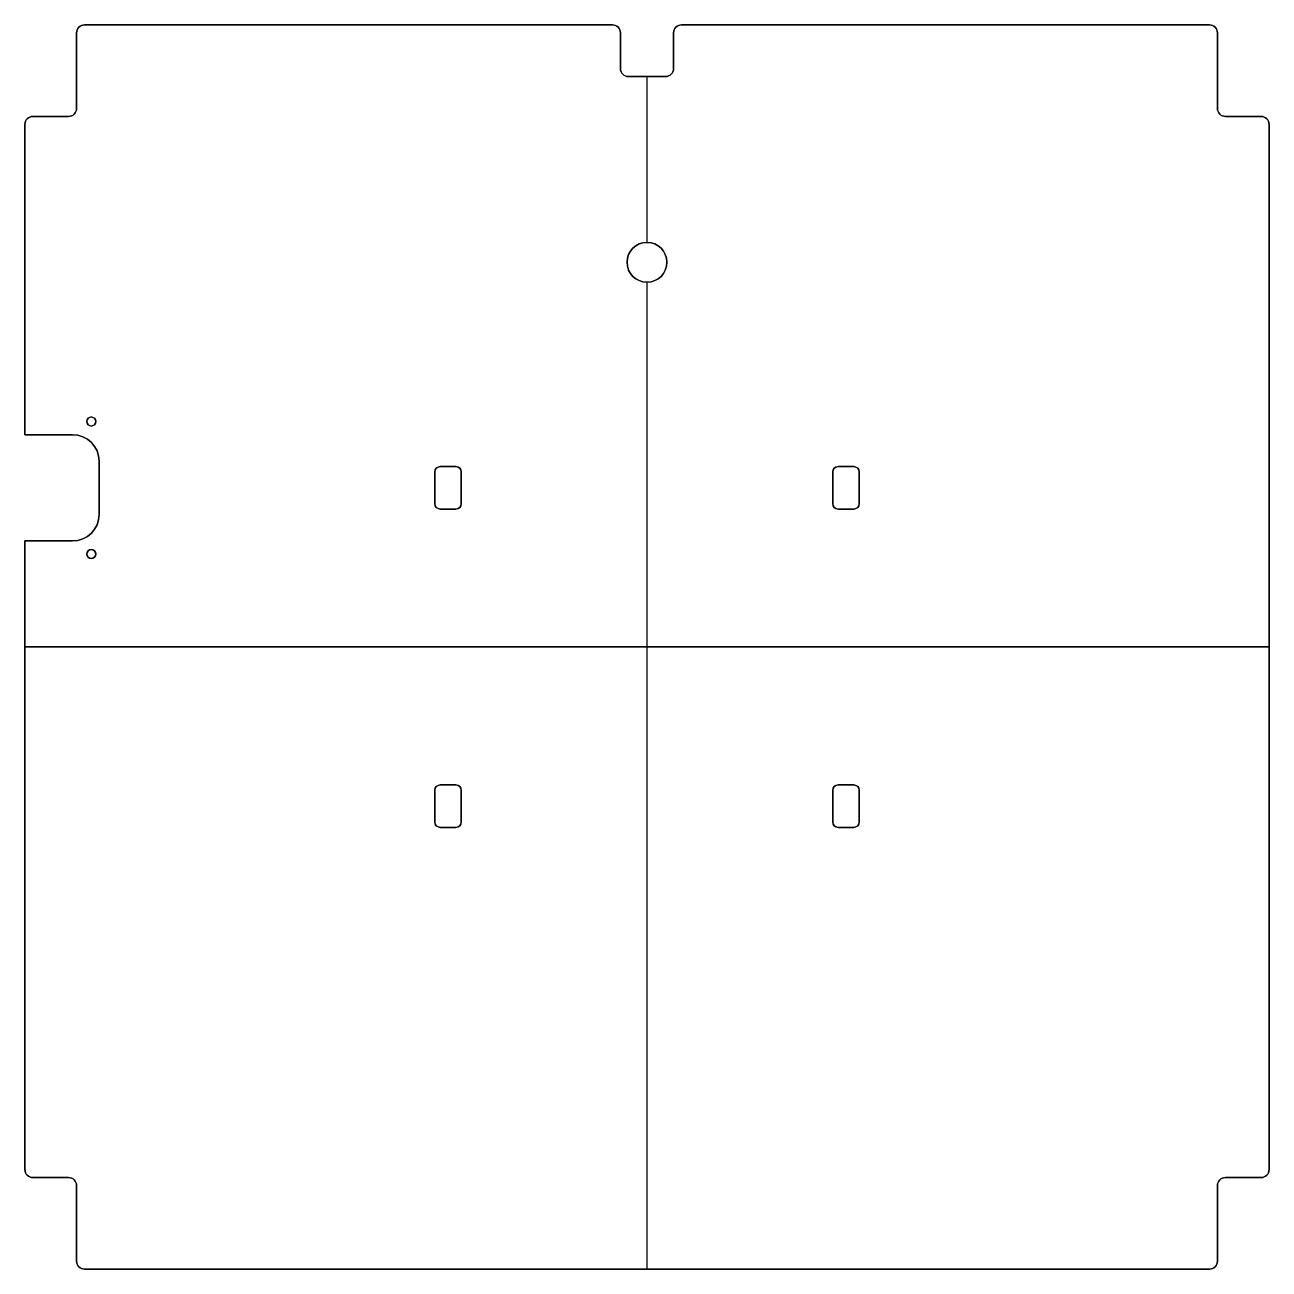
# Model space of a CAD drawing. Header units: millimetres. Extents: x 23 to 492, y 27 to 496.
import ezdxf

# ---------------------------------------------------------------- set-up
doc = ezdxf.new("R2010")
doc.units = ezdxf.units.MM
doc.layers.add('ASA Colors$Polymaker POP Green', color=73, linetype='Continuous', true_color=0x8cea3f)

# ---------------------------------------------------------------- blocks, each defined once
blk = doc.blocks.new('Block 1832')
at = {"layer": 'ASA Colors$Polymaker POP Green', "color": 7, "true_color": 0xffffff}
for p, q in [((-43.8, 324.02, 88.2), (-43.8, 324.02, 92.2)), ((-41.68, 324.9, 90.2), (157.32, 324.9, 90.2)), ((57.82, 324.9, 88.2), (57.82, 324.9, 92.2)), ((159.44, 324.02, 88.2), (159.44, 324.02, 92.2)), ((181.2, 324.02, 88.2), (181.2, 324.02, 92.2)), ((183.32, 324.9, 90.2), (382.32, 324.9, 90.2)), ((282.82, 324.9, 88.2), (282.82, 324.9, 92.2)), ((384.44, 324.02, 88.2), (384.44, 324.02, 92.2)), ((-44.68, 293.4, 90.2), (-44.68, 321.9, 90.2)), ((160.32, 308.4, 90.2), (160.32, 321.9, 90.2)), ((180.32, 308.4, 90.2), (180.32, 321.9, 90.2)), ((385.32, 293.4, 90.2), (385.32, 321.9, 90.2)), ((160.32, 315.15, 92.2), (160.32, 315.15, 88.2)), ((180.32, 315.15, 88.2), (180.32, 315.15, 92.2)), ((-44.68, 307.65, 88.2), (-44.68, 307.65, 92.2)), ((161.2, 306.28, 92.2), (161.2, 306.28, 88.2)), ((163.32, 305.4, 90.2), (177.32, 305.4, 90.2)), ((170.32, 305.4, 88.2), (170.32, 242.9, 88.2)), ((170.32, 305.4, 88.2), (170.32, 305.4, 92.2)), ((170.32, 305.4, 92.2), (170.32, 242.9, 92.2)), ((179.44, 306.28, 92.2), (179.44, 306.28, 88.2)), ((385.32, 307.65, 92.2), (385.32, 307.65, 88.2)), ((-45.56, 291.28, 92.2), (-45.56, 291.28, 88.2)), ((386.2, 291.28, 92.2), (386.2, 291.28, 88.2)), ((-64.18, 170.4, 90.2), (-64.18, 287.4, 90.2)), ((-63.3, 289.52, 88.2), (-63.3, 289.52, 92.2)), ((-61.18, 290.4, 90.2), (-47.68, 290.4, 90.2)), ((-54.43, 290.4, 88.2), (-54.43, 290.4, 92.2)), ((388.32, 290.4, 90.2), (401.82, 290.4, 90.2)), ((395.07, 290.4, 88.2), (395.07, 290.4, 92.2)), ((403.94, 289.52, 88.2), (403.94, 289.52, 92.2)), ((404.82, -106.6, 90.2), (404.82, 287.4, 90.2)), ((170.32, 242.9, 92.2), (170.32, 242.9, 88.2)), ((177.82, 235.4, 92.2), (177.82, 235.4, 88.2)), ((-64.18, 228.9, 88.2), (-64.18, 228.9, 92.2)), ((170.32, 227.9, 88.2), (170.32, -144.1, 88.2)), ((170.32, 227.9, 92.2), (170.32, 227.9, 88.2)), ((170.32, 227.9, 92.2), (170.32, -144.1, 92.2)), ((-40.88, 175.4, 92.2), (-40.88, 175.4, 88.2)), ((-39.18, 177.1, 92.2), (-39.18, 177.1, 88.2)), ((-39.18, 173.7, 92.2), (-39.18, 173.7, 88.2)), ((-64.18, 170.4, 90.2), (-46.18, 170.4, 90.2)), ((-55.18, 170.4, 92.2), (-55.18, 170.4, 88.2)), ((-39.11, 167.47, 92.2), (-39.11, 167.47, 88.2)), ((-36.18, 160.4, 90.2), (-36.18, 140.4, 90.2)), ((90.32, 144.4, 90.2), (90.32, 156.4, 90.2)), ((90.9, 157.81, 92.2), (90.9, 157.81, 88.2)), ((92.32, 158.4, 90.2), (98.32, 158.4, 90.2)), ((95.32, 158.4, 92.2), (95.32, 158.4, 88.2)), ((99.73, 157.81, 92.2), (99.73, 157.81, 88.2)), ((100.32, 144.4, 90.2), (100.32, 156.4, 90.2)), ((240.32, 144.4, 90.2), (240.32, 156.4, 90.2)), ((240.9, 157.81, 92.2), (240.9, 157.81, 88.2)), ((242.32, 158.4, 90.2), (248.32, 158.4, 90.2)), ((245.32, 158.4, 92.2), (245.32, 158.4, 88.2)), ((249.73, 157.81, 92.2), (249.73, 157.81, 88.2)), ((250.32, 144.4, 90.2), (250.32, 156.4, 90.2)), ((-36.18, 150.4, 92.2), (-36.18, 150.4, 88.2)), ((90.32, 150.4, 92.2), (90.32, 150.4, 88.2)), ((100.32, 150.4, 88.2), (100.32, 150.4, 92.2)), ((240.32, 150.4, 92.2), (240.32, 150.4, 88.2)), ((250.32, 150.4, 88.2), (250.32, 150.4, 92.2)), ((90.9, 142.98, 92.2), (90.9, 142.98, 88.2)), ((92.32, 142.4, 90.2), (98.32, 142.4, 90.2)), ((95.32, 142.4, 88.2), (95.32, 142.4, 92.2)), ((99.73, 142.98, 92.2), (99.73, 142.98, 88.2)), ((240.9, 142.98, 92.2), (240.9, 142.98, 88.2)), ((242.32, 142.4, 90.2), (248.32, 142.4, 90.2)), ((245.32, 142.4, 88.2), (245.32, 142.4, 92.2)), ((249.73, 142.98, 92.2), (249.73, 142.98, 88.2)), ((-39.11, 133.33, 92.2), (-39.11, 133.33, 88.2)), ((-46.18, 130.4, 90.2), (-64.18, 130.4, 90.2)), ((-64.18, -106.6, 90.2), (-64.18, 130.4, 90.2)), ((-55.18, 130.4, 92.2), (-55.18, 130.4, 88.2)), ((-39.18, 127.1, 92.2), (-39.18, 127.1, 88.2)), ((-40.88, 125.4, 92.2), (-40.88, 125.4, 88.2)), ((-39.18, 123.7, 92.2), (-39.18, 123.7, 88.2)), ((-64.18, 90.4, 88.2), (404.82, 90.4, 88.2)), ((404.82, 90.4, 92.2), (-64.18, 90.4, 92.2)), ((404.82, 90.4, 92.2), (404.82, 90.4, 88.2)), ((90.9, 37.81, 92.2), (90.9, 37.81, 88.2)), ((92.32, 38.4, 90.2), (98.32, 38.4, 90.2)), ((95.32, 38.4, 92.2), (95.32, 38.4, 88.2)), ((99.73, 37.81, 92.2), (99.73, 37.81, 88.2)), ((240.9, 37.81, 92.2), (240.9, 37.81, 88.2)), ((242.32, 38.4, 90.2), (248.32, 38.4, 90.2)), ((245.32, 38.4, 92.2), (245.32, 38.4, 88.2)), ((249.73, 37.81, 92.2), (249.73, 37.81, 88.2)), ((90.32, 24.4, 90.2), (90.32, 36.4, 90.2)), ((100.32, 24.4, 90.2), (100.32, 36.4, 90.2)), ((240.32, 24.4, 90.2), (240.32, 36.4, 90.2)), ((250.32, 24.4, 90.2), (250.32, 36.4, 90.2)), ((90.32, 30.4, 92.2), (90.32, 30.4, 88.2)), ((100.32, 30.4, 88.2), (100.32, 30.4, 92.2)), ((240.32, 30.4, 92.2), (240.32, 30.4, 88.2)), ((250.32, 30.4, 88.2), (250.32, 30.4, 92.2)), ((90.9, 22.98, 92.2), (90.9, 22.98, 88.2)), ((92.32, 22.4, 90.2), (98.32, 22.4, 90.2)), ((95.32, 22.4, 88.2), (95.32, 22.4, 92.2)), ((99.73, 22.98, 92.2), (99.73, 22.98, 88.2)), ((240.9, 22.98, 92.2), (240.9, 22.98, 88.2)), ((242.32, 22.4, 90.2), (248.32, 22.4, 90.2)), ((245.32, 22.4, 88.2), (245.32, 22.4, 92.2)), ((249.73, 22.98, 92.2), (249.73, 22.98, 88.2)), ((-64.18, 11.9, 88.2), (-64.18, 11.9, 92.2)), ((-63.3, -108.72, 88.2), (-63.3, -108.72, 92.2)), ((-61.18, -109.6, 90.2), (-47.68, -109.6, 90.2)), ((-54.43, -109.6, 92.2), (-54.43, -109.6, 88.2)), ((-45.56, -110.48, 92.2), (-45.56, -110.48, 88.2)), ((386.2, -110.48, 92.2), (386.2, -110.48, 88.2)), ((388.32, -109.6, 90.2), (401.82, -109.6, 90.2)), ((395.07, -109.6, 92.2), (395.07, -109.6, 88.2)), ((403.94, -108.72, 88.2), (403.94, -108.72, 92.2)), ((-44.68, -141.1, 90.2), (-44.68, -112.6, 90.2)), ((385.32, -141.1, 90.2), (385.32, -112.6, 90.2)), ((-44.68, -126.85, 88.2), (-44.68, -126.85, 92.2)), ((385.32, -126.85, 92.2), (385.32, -126.85, 88.2)), ((-43.8, -143.22, 88.2), (-43.8, -143.22, 92.2)), ((-41.68, -144.1, 90.2), (382.32, -144.1, 90.2)), ((170.32, -144.1, 92.2), (170.32, -144.1, 88.2)), ((384.44, -143.22, 88.2), (384.44, -143.22, 92.2))]:
    blk.add_line(p, q, dxfattribs=at)
for centre, radius in [((170.32, 235.4, 88.2), 7.5), ((170.32, 235.4, 88.2), 7.5), ((-39.18, 175.4, 88.2), 1.7), ((-39.18, 175.4, 88.2), 1.7), ((-39.18, 125.4, 88.2), 1.7), ((-39.18, 125.4, 88.2), 1.7)]:
    blk.add_circle(centre, radius, dxfattribs=at)
at = {"layer": 'ASA Colors$Polymaker POP Green', "color": 7, "true_color": 0xffffff, "extrusion": (-1.89478e-15, -3.51849e-15, -1)}
blk.add_circle((-170.32, 235.4, -92.2), 7.5, dxfattribs=at)
blk.add_circle((-170.32, 235.4, -92.2), 7.5, dxfattribs=at)
at = {"layer": 'ASA Colors$Polymaker POP Green', "color": 7, "true_color": 0xffffff, "extrusion": (0, 0, -1)}
for centre, radius in [((-170.32, 235.4, -90.2), 7.5), ((39.18, 175.4, -92.2), 1.7), ((39.18, 175.4, -92.2), 1.7), ((39.18, 125.4, -92.2), 1.7), ((39.18, 125.4, -92.2), 1.7)]:
    blk.add_circle(centre, radius, dxfattribs=at)
at = {"layer": 'ASA Colors$Polymaker POP Green', "color": 7, "true_color": 0xffffff, "extrusion": (-7.10543e-15, 0, -1)}
for centre in [(39.18, 175.4, -90.2), (39.18, 125.4, -90.2)]:
    blk.add_circle(centre, 1.7, dxfattribs=at)
at = {"layer": 'ASA Colors$Polymaker POP Green', "color": 7, "true_color": 0xffffff, "extrusion": (0, 0, -1)}
for centre, radius, start, end in [((41.68, 321.9, -88.2), 3, 0, 90), ((-163.32, 308.4, -92.2), 3, 270, 0), ((-163.32, 308.4, -90.2), 3, 270, 0), ((-163.32, 308.4, -92.2), 3, 270, 0), ((-177.32, 308.4, -90.2), 3, 180, 270), ((47.68, 293.4, -90.2), 3, 180, 270), ((-388.32, 293.4, -90.2), 3, 270, 360), ((46.18, 160.4, -92.2), 10, 90, 180), ((46.18, 160.4, -90.2), 10, 90, 180), ((46.18, 160.4, -92.2), 10, 90, 180), ((-92.32, 156.4, -90.2), 2, 0, 90), ((-98.32, 156.4, -92.2), 2, 90, 180), ((-98.32, 156.4, -92.2), 2, 90, 180), ((-98.32, 156.4, -90.2), 2, 90, 180), ((-242.32, 156.4, -90.2), 2, 0, 90), ((-248.32, 156.4, -90.2), 2, 90, 180), ((-92.32, 144.4, -90.2), 2, 270, 0), ((-98.32, 144.4, -92.2), 2, 180, 270), ((-98.32, 144.4, -92.2), 2, 180, 270), ((-98.32, 144.4, -90.2), 2, 180, 270), ((-242.32, 144.4, -90.2), 2, 270, 0), ((-248.32, 144.4, -90.2), 2, 180, 270), ((46.18, 140.4, -92.2), 10, 180, 270), ((46.18, 140.4, -90.2), 10, 180, 270), ((46.18, 140.4, -92.2), 10, 180, 270), ((-92.32, 36.4, -90.2), 2, 360, 90), ((-98.32, 36.4, -90.2), 2, 90, 180), ((-242.32, 36.4, -90.2), 2, 360, 90), ((-248.32, 36.4, -90.2), 2, 90, 180), ((-92.32, 24.4, -90.2), 2, 270, 0), ((-98.32, 24.4, -90.2), 2, 180, 270), ((-242.32, 24.4, -90.2), 2, 270, 360), ((-248.32, 24.4, -90.2), 2, 180, 270), ((47.68, -112.6, -90.2), 3, 90, 180), ((-388.32, -112.6, -90.2), 3, 0, 90), ((-382.32, -141.1, -88.2), 3, 180, 270)]:
    blk.add_arc(centre, radius, start, end, dxfattribs=at)
at = {"layer": 'ASA Colors$Polymaker POP Green', "color": 7, "true_color": 0xffffff, "extrusion": (-2.84217e-14, 2.84217e-14, -1)}
for centre, start, end in [((41.68, 321.9, -92.2), 0, 90), ((-183.32, 321.9, -88.2), 0, 90), ((-183.32, 321.9, -92.2), 0, 90), ((-388.32, -112.6, -92.2), 0, 90), ((-388.32, -112.6, -92.2), 0, 90), ((-382.32, -141.1, -92.2), 180, 270)]:
    blk.add_arc(centre, 3, start, end, dxfattribs=at)
at = {"layer": 'ASA Colors$Polymaker POP Green', "color": 7, "true_color": 0xffffff}
for centre, radius, start, end in [((-41.68, 321.9, 88.2), 3, 90, 180), ((-41.68, 321.9, 90.2), 3, 90, 180), ((-41.68, 321.9, 92.2), 3, 90, 180), ((157.32, 321.9, 88.2), 3, 0, 90), ((157.32, 321.9, 90.2), 3, 0, 90), ((157.32, 321.9, 92.2), 3, 0, 90), ((183.32, 321.9, 88.2), 3, 90, 180), ((183.32, 321.9, 90.2), 3, 90, 180), ((183.32, 321.9, 92.2), 3, 90, 180), ((382.32, 321.9, 88.2), 3, 0, 90), ((382.32, 321.9, 90.2), 3, 0, 90), ((382.32, 321.9, 92.2), 3, 0, 90), ((163.32, 308.4, 88.2), 3, 180, 270), ((163.32, 308.4, 88.2), 3, 180, 270), ((177.32, 308.4, 88.2), 3, 270, 0), ((177.32, 308.4, 88.2), 3, 270, 0), ((-47.68, 293.4, 88.2), 3, 270, 0), ((-47.68, 293.4, 88.2), 3, 270, 0), ((388.32, 293.4, 88.2), 3, 180, 270), ((388.32, 293.4, 88.2), 3, 180, 270), ((-61.18, 287.4, 88.2), 3, 90, 180), ((-61.18, 287.4, 90.2), 3, 90, 180), ((-61.18, 287.4, 92.2), 3, 90, 180), ((401.82, 287.4, 88.2), 3, 0, 90), ((401.82, 287.4, 90.2), 3, 0, 90), ((401.82, 287.4, 92.2), 3, 0, 90), ((-46.18, 160.4, 88.2), 10, 0, 90), ((-46.18, 160.4, 88.2), 10, 0, 90), ((92.32, 156.4, 88.2), 2, 90, 180), ((92.32, 156.4, 88.2), 2, 90, 180), ((98.32, 156.4, 88.2), 2, 0, 90), ((98.32, 156.4, 88.2), 2, 0, 90), ((242.32, 156.4, 88.2), 2, 90, 180), ((242.32, 156.4, 88.2), 2, 90, 180), ((248.32, 156.4, 88.2), 2, 0, 90), ((248.32, 156.4, 88.2), 2, 0, 90), ((92.32, 144.4, 88.2), 2, 180, 270), ((92.32, 144.4, 88.2), 2, 180, 270), ((98.32, 144.4, 88.2), 2, 270, 0), ((98.32, 144.4, 88.2), 2, 270, 0), ((242.32, 144.4, 88.2), 2, 180, 270), ((242.32, 144.4, 88.2), 2, 180, 270), ((248.32, 144.4, 88.2), 2, 270, 0), ((248.32, 144.4, 88.2), 2, 270, 0), ((-46.18, 140.4, 88.2), 10, 270, 0), ((-46.18, 140.4, 88.2), 10, 270, 0), ((92.32, 36.4, 88.2), 2, 90, 180), ((92.32, 36.4, 88.2), 2, 90, 180), ((98.32, 36.4, 88.2), 2, 360, 90), ((98.32, 36.4, 88.2), 2, 360, 90), ((242.32, 36.4, 88.2), 2, 90, 180), ((242.32, 36.4, 88.2), 2, 90, 180), ((248.32, 36.4, 88.2), 2, 0, 90), ((248.32, 36.4, 88.2), 2, 0, 90), ((92.32, 24.4, 88.2), 2, 180, 270), ((92.32, 24.4, 88.2), 2, 180, 270), ((98.32, 24.4, 88.2), 2, 270, 0), ((98.32, 24.4, 88.2), 2, 270, 0), ((242.32, 24.4, 88.2), 2, 180, 270), ((242.32, 24.4, 88.2), 2, 180, 270), ((248.32, 24.4, 88.2), 2, 270, 0), ((248.32, 24.4, 88.2), 2, 270, 0), ((-61.18, -106.6, 88.2), 3, 180, 270), ((-61.18, -106.6, 90.2), 3, 180, 270), ((-61.18, -106.6, 92.2), 3, 180, 270), ((401.82, -106.6, 88.2), 3, 270, 360), ((401.82, -106.6, 90.2), 3, 270, 360), ((401.82, -106.6, 92.2), 3, 270, 360), ((-47.68, -112.6, 88.2), 3, 0, 90), ((-47.68, -112.6, 88.2), 3, 0, 90), ((388.32, -112.6, 88.2), 3, 90, 180), ((388.32, -112.6, 88.2), 3, 90, 180), ((-41.68, -141.1, 88.2), 3, 180, 270), ((-41.68, -141.1, 90.2), 3, 180, 270), ((-41.68, -141.1, 92.2), 3, 180, 270), ((382.32, -141.1, 88.2), 3, 270, 0), ((382.32, -141.1, 90.2), 3, 270, 0), ((382.32, -141.1, 92.2), 3, 270, 0)]:
    blk.add_arc(centre, radius, start, end, dxfattribs=at)
at = {"layer": 'ASA Colors$Polymaker POP Green', "color": 7, "true_color": 0xffffff, "extrusion": (2.84217e-14, 2.84217e-14, -1)}
for centre in [(-157.32, 321.9, -88.2), (-382.32, 321.9, -88.2), (-382.32, 321.9, -92.2), (-401.82, 287.4, -88.2), (-401.82, 287.4, -92.2), (47.68, -112.6, -92.2), (47.68, -112.6, -92.2)]:
    blk.add_arc(centre, 3, 90, 180, dxfattribs=at)
at = {"layer": 'ASA Colors$Polymaker POP Green', "color": 7, "true_color": 0xffffff, "extrusion": (9.4739e-15, 9.4739e-15, -1)}
blk.add_arc((-157.32, 321.9, -92.2), 3, 90, 180, dxfattribs=at)
at = {"layer": 'ASA Colors$Polymaker POP Green', "color": 7, "true_color": 0xffffff, "extrusion": (2.84217e-14, -2.84217e-14, -1)}
for centre in [(-177.32, 308.4, -92.2), (-177.32, 308.4, -92.2), (47.68, 293.4, -92.2), (47.68, 293.4, -92.2), (-401.82, -106.6, -88.2), (-401.82, -106.6, -92.2)]:
    blk.add_arc(centre, 3, 180, 270, dxfattribs=at)
at = {"layer": 'ASA Colors$Polymaker POP Green', "color": 7, "true_color": 0xffffff, "extrusion": (-9.4739e-15, -9.4739e-15, -1)}
for centre in [(-388.32, 293.4, -92.2), (-388.32, 293.4, -92.2), (61.18, -106.6, -92.2)]:
    blk.add_arc(centre, 3, 270, 0, dxfattribs=at)
at = {"layer": 'ASA Colors$Polymaker POP Green', "color": 7, "true_color": 0xffffff, "extrusion": (-1.42109e-14, 1.42109e-14, -1)}
blk.add_arc((61.18, 287.4, -88.2), 3, 0, 90, dxfattribs=at)
at = {"layer": 'ASA Colors$Polymaker POP Green', "color": 7, "true_color": 0xffffff, "extrusion": (-2.84217e-14, 3.31587e-14, -1)}
blk.add_arc((61.18, 287.4, -92.2), 3, 0, 90, dxfattribs=at)
at = {"layer": 'ASA Colors$Polymaker POP Green', "color": 7, "true_color": 0xffffff, "extrusion": (-4.26326e-14, 4.26326e-14, -1)}
for centre, start in [((-92.32, 156.4, -92.2), 0), ((-92.32, 156.4, -92.2), 0), ((-242.32, 156.4, -92.2), 360), ((-242.32, 156.4, -92.2), 360), ((-92.32, 36.4, -92.2), 360), ((-92.32, 36.4, -92.2), 360), ((-242.32, 36.4, -92.2), 360), ((-242.32, 36.4, -92.2), 360)]:
    blk.add_arc(centre, 2, start, 90, dxfattribs=at)
at = {"layer": 'ASA Colors$Polymaker POP Green', "color": 7, "true_color": 0xffffff, "extrusion": (4.26326e-14, 4.26326e-14, -1)}
for centre in [(-248.32, 156.4, -92.2), (-248.32, 156.4, -92.2), (-98.32, 36.4, -92.2), (-98.32, 36.4, -92.2), (-248.32, 36.4, -92.2), (-248.32, 36.4, -92.2)]:
    blk.add_arc(centre, 2, 90, 180, dxfattribs=at)
at = {"layer": 'ASA Colors$Polymaker POP Green', "color": 7, "true_color": 0xffffff, "extrusion": (-4.26326e-14, -4.26326e-14, -1)}
for centre, end in [((-92.32, 144.4, -92.2), 0), ((-92.32, 144.4, -92.2), 0), ((-242.32, 144.4, -92.2), 0), ((-242.32, 144.4, -92.2), 0), ((-92.32, 24.4, -92.2), 360), ((-92.32, 24.4, -92.2), 360), ((-242.32, 24.4, -92.2), 360), ((-242.32, 24.4, -92.2), 360)]:
    blk.add_arc(centre, 2, 270, end, dxfattribs=at)
at = {"layer": 'ASA Colors$Polymaker POP Green', "color": 7, "true_color": 0xffffff, "extrusion": (4.26326e-14, -4.26326e-14, -1)}
for centre in [(-248.32, 144.4, -92.2), (-248.32, 144.4, -92.2), (-98.32, 24.4, -92.2), (-98.32, 24.4, -92.2), (-248.32, 24.4, -92.2), (-248.32, 24.4, -92.2)]:
    blk.add_arc(centre, 2, 180, 270, dxfattribs=at)
at = {"layer": 'ASA Colors$Polymaker POP Green', "color": 7, "true_color": 0xffffff, "extrusion": (-2.84217e-14, -2.84217e-14, -1)}
for centre, end in [((61.18, -106.6, -88.2), 0), ((41.68, -141.1, -92.2), 360)]:
    blk.add_arc(centre, 3, 270, end, dxfattribs=at)
at = {"layer": 'ASA Colors$Polymaker POP Green', "color": 7, "true_color": 0xffffff, "extrusion": (-2.84217e-14, -3.31587e-14, -1)}
blk.add_arc((41.68, -141.1, -88.2), 3, 270, 0, dxfattribs=at)
at = {"layer": 'ASA Colors$Polymaker POP Green', "color": 7, "true_color": 0xffffff}
for points in [[(-41.68, 324.9, 88.2), (57.82, 324.9, 88.2), (157.32, 324.9, 88.2)], [(-41.68, 324.9, 92.2), (57.82, 324.9, 92.2), (157.32, 324.9, 92.2)], [(157.32, 324.9, 88.2), (57.82, 324.9, 88.2), (-41.68, 324.9, 88.2)], [(-41.68, 324.9, 88.2), (-41.68, 324.9, 90.2), (-41.68, 324.9, 92.2)], [(-41.68, 324.9, 92.2), (-41.68, 324.9, 90.2), (-41.68, 324.9, 88.2)], [(157.32, 324.9, 92.2), (57.82, 324.9, 92.2), (-41.68, 324.9, 92.2)], [(157.32, 324.9, 92.2), (157.32, 324.9, 90.2), (157.32, 324.9, 88.2)], [(157.32, 324.9, 88.2), (157.32, 324.9, 90.2), (157.32, 324.9, 92.2)], [(183.32, 324.9, 88.2), (282.82, 324.9, 88.2), (382.32, 324.9, 88.2)], [(183.32, 324.9, 92.2), (282.82, 324.9, 92.2), (382.32, 324.9, 92.2)], [(382.32, 324.9, 88.2), (282.82, 324.9, 88.2), (183.32, 324.9, 88.2)], [(183.32, 324.9, 88.2), (183.32, 324.9, 90.2), (183.32, 324.9, 92.2)], [(183.32, 324.9, 92.2), (183.32, 324.9, 90.2), (183.32, 324.9, 88.2)], [(382.32, 324.9, 92.2), (282.82, 324.9, 92.2), (183.32, 324.9, 92.2)], [(382.32, 324.9, 92.2), (382.32, 324.9, 90.2), (382.32, 324.9, 88.2)], [(382.32, 324.9, 88.2), (382.32, 324.9, 90.2), (382.32, 324.9, 92.2)], [(-44.68, 293.4, 88.2), (-44.68, 307.65, 88.2), (-44.68, 321.9, 88.2)], [(-44.68, 293.4, 92.2), (-44.68, 307.65, 92.2), (-44.68, 321.9, 92.2)], [(-44.68, 321.9, 92.2), (-44.68, 321.9, 90.2), (-44.68, 321.9, 88.2)], [(-44.68, 321.9, 88.2), (-44.68, 307.65, 88.2), (-44.68, 293.4, 88.2)], [(-44.68, 321.9, 88.2), (-44.68, 321.9, 90.2), (-44.68, 321.9, 92.2)], [(-44.68, 321.9, 92.2), (-44.68, 307.65, 92.2), (-44.68, 293.4, 92.2)], [(160.32, 321.9, 88.2), (160.32, 315.15, 88.2), (160.32, 308.4, 88.2)], [(160.32, 321.9, 92.2), (160.32, 321.9, 90.2), (160.32, 321.9, 88.2)], [(160.32, 321.9, 92.2), (160.32, 315.15, 92.2), (160.32, 308.4, 92.2)], [(160.32, 308.4, 88.2), (160.32, 315.15, 88.2), (160.32, 321.9, 88.2)], [(160.32, 321.9, 88.2), (160.32, 321.9, 90.2), (160.32, 321.9, 92.2)], [(160.32, 308.4, 92.2), (160.32, 315.15, 92.2), (160.32, 321.9, 92.2)], [(180.32, 308.4, 88.2), (180.32, 315.15, 88.2), (180.32, 321.9, 88.2)], [(180.32, 308.4, 92.2), (180.32, 315.15, 92.2), (180.32, 321.9, 92.2)], [(180.32, 321.9, 92.2), (180.32, 321.9, 90.2), (180.32, 321.9, 88.2)], [(180.32, 321.9, 88.2), (180.32, 315.15, 88.2), (180.32, 308.4, 88.2)], [(180.32, 321.9, 88.2), (180.32, 321.9, 90.2), (180.32, 321.9, 92.2)], [(180.32, 321.9, 92.2), (180.32, 315.15, 92.2), (180.32, 308.4, 92.2)], [(385.32, 321.9, 88.2), (385.32, 307.65, 88.2), (385.32, 293.4, 88.2)], [(385.32, 321.9, 92.2), (385.32, 307.65, 92.2), (385.32, 293.4, 92.2)], [(385.32, 293.4, 88.2), (385.32, 307.65, 88.2), (385.32, 321.9, 88.2)], [(385.32, 321.9, 88.2), (385.32, 321.9, 90.2), (385.32, 321.9, 92.2)], [(385.32, 321.9, 92.2), (385.32, 321.9, 90.2), (385.32, 321.9, 88.2)], [(385.32, 293.4, 92.2), (385.32, 307.65, 92.2), (385.32, 321.9, 92.2)], [(160.32, 308.4, 92.2), (160.32, 308.4, 90.2), (160.32, 308.4, 88.2)], [(160.32, 308.4, 92.2), (160.32, 308.4, 90.2), (160.32, 308.4, 88.2)], [(163.32, 305.4, 88.2), (170.32, 305.4, 88.2), (177.32, 305.4, 88.2)], [(163.32, 305.4, 88.2), (163.32, 305.4, 90.2), (163.32, 305.4, 92.2)], [(163.32, 305.4, 92.2), (170.32, 305.4, 92.2), (177.32, 305.4, 92.2)], [(177.32, 305.4, 88.2), (170.32, 305.4, 88.2), (163.32, 305.4, 88.2)], [(163.32, 305.4, 88.2), (163.32, 305.4, 90.2), (163.32, 305.4, 92.2)], [(177.32, 305.4, 92.2), (170.32, 305.4, 92.2), (163.32, 305.4, 92.2)], [(177.32, 305.4, 92.2), (177.32, 305.4, 90.2), (177.32, 305.4, 88.2)], [(177.32, 305.4, 92.2), (177.32, 305.4, 90.2), (177.32, 305.4, 88.2)], [(180.32, 308.4, 88.2), (180.32, 308.4, 90.2), (180.32, 308.4, 92.2)], [(180.32, 308.4, 88.2), (180.32, 308.4, 90.2), (180.32, 308.4, 92.2)], [(-44.68, 293.4, 88.2), (-44.68, 293.4, 90.2), (-44.68, 293.4, 92.2)], [(-44.68, 293.4, 88.2), (-44.68, 293.4, 90.2), (-44.68, 293.4, 92.2)], [(385.32, 293.4, 92.2), (385.32, 293.4, 90.2), (385.32, 293.4, 88.2)], [(385.32, 293.4, 92.2), (385.32, 293.4, 90.2), (385.32, 293.4, 88.2)], [(-64.18, 170.4, 92.2), (-64.18, 228.9, 92.2), (-64.18, 287.4, 92.2)], [(-64.18, 287.4, 92.2), (-64.18, 287.4, 90.2), (-64.18, 287.4, 88.2)], [(-64.18, 287.4, 88.2), (-64.18, 228.9, 88.2), (-64.18, 170.4, 88.2)], [(-64.18, 170.4, 88.2), (-64.18, 228.9, 88.2), (-64.18, 287.4, 88.2)], [(-64.18, 287.4, 88.2), (-64.18, 287.4, 90.2), (-64.18, 287.4, 92.2)], [(-64.18, 287.4, 92.2), (-64.18, 228.9, 92.2), (-64.18, 170.4, 92.2)], [(-61.18, 290.4, 88.2), (-54.43, 290.4, 88.2), (-47.68, 290.4, 88.2)], [(-61.18, 290.4, 92.2), (-54.43, 290.4, 92.2), (-47.68, 290.4, 92.2)], [(-47.68, 290.4, 88.2), (-54.43, 290.4, 88.2), (-61.18, 290.4, 88.2)], [(-61.18, 290.4, 88.2), (-61.18, 290.4, 90.2), (-61.18, 290.4, 92.2)], [(-61.18, 290.4, 92.2), (-61.18, 290.4, 90.2), (-61.18, 290.4, 88.2)], [(-47.68, 290.4, 92.2), (-54.43, 290.4, 92.2), (-61.18, 290.4, 92.2)], [(-47.68, 290.4, 92.2), (-47.68, 290.4, 90.2), (-47.68, 290.4, 88.2)], [(-47.68, 290.4, 92.2), (-47.68, 290.4, 90.2), (-47.68, 290.4, 88.2)], [(388.32, 290.4, 88.2), (395.07, 290.4, 88.2), (401.82, 290.4, 88.2)], [(388.32, 290.4, 92.2), (395.07, 290.4, 92.2), (401.82, 290.4, 92.2)], [(401.82, 290.4, 88.2), (395.07, 290.4, 88.2), (388.32, 290.4, 88.2)], [(388.32, 290.4, 88.2), (388.32, 290.4, 90.2), (388.32, 290.4, 92.2)], [(388.32, 290.4, 88.2), (388.32, 290.4, 90.2), (388.32, 290.4, 92.2)], [(401.82, 290.4, 92.2), (395.07, 290.4, 92.2), (388.32, 290.4, 92.2)], [(401.82, 290.4, 92.2), (401.82, 290.4, 90.2), (401.82, 290.4, 88.2)], [(401.82, 290.4, 88.2), (401.82, 290.4, 90.2), (401.82, 290.4, 92.2)], [(404.82, 287.4, 88.2), (404.82, 90.4, 88.2), (404.82, -106.6, 88.2)], [(404.82, 287.4, 92.2), (404.82, 90.4, 92.2), (404.82, -106.6, 92.2)], [(404.82, -106.6, 88.2), (404.82, 90.4, 88.2), (404.82, 287.4, 88.2)], [(404.82, 287.4, 88.2), (404.82, 287.4, 90.2), (404.82, 287.4, 92.2)], [(404.82, 287.4, 92.2), (404.82, 287.4, 90.2), (404.82, 287.4, 88.2)], [(404.82, -106.6, 92.2), (404.82, 90.4, 92.2), (404.82, 287.4, 92.2)], [(162.82, 235.4, 92.2), (162.82, 235.4, 90.2), (162.82, 235.4, 88.2)], [(-37.48, 175.4, 92.2), (-37.48, 175.4, 90.2), (-37.48, 175.4, 88.2)], [(-64.18, 170.4, 92.2), (-55.18, 170.4, 92.2), (-46.18, 170.4, 92.2)], [(-64.18, 170.4, 88.2), (-64.18, 170.4, 90.2), (-64.18, 170.4, 92.2)], [(-46.18, 170.4, 88.2), (-55.18, 170.4, 88.2), (-64.18, 170.4, 88.2)], [(-64.18, 170.4, 88.2), (-64.18, 170.4, 90.2), (-64.18, 170.4, 92.2)], [(-46.18, 170.4, 88.2), (-55.18, 170.4, 88.2), (-64.18, 170.4, 88.2)], [(-64.18, 170.4, 92.2), (-55.18, 170.4, 92.2), (-46.18, 170.4, 92.2)], [(-46.18, 170.4, 88.2), (-46.18, 170.4, 90.2), (-46.18, 170.4, 92.2)], [(-46.18, 170.4, 92.2), (-46.18, 170.4, 90.2), (-46.18, 170.4, 88.2)], [(-36.18, 160.4, 92.2), (-36.18, 150.4, 92.2), (-36.18, 140.4, 92.2)], [(-36.18, 160.4, 88.2), (-36.18, 160.4, 90.2), (-36.18, 160.4, 92.2)], [(-36.18, 140.4, 88.2), (-36.18, 150.4, 88.2), (-36.18, 160.4, 88.2)], [(-36.18, 160.4, 92.2), (-36.18, 160.4, 90.2), (-36.18, 160.4, 88.2)], [(-36.18, 140.4, 88.2), (-36.18, 150.4, 88.2), (-36.18, 160.4, 88.2)], [(-36.18, 160.4, 92.2), (-36.18, 150.4, 92.2), (-36.18, 140.4, 92.2)], [(90.32, 156.4, 88.2), (90.32, 150.4, 88.2), (90.32, 144.4, 88.2)], [(90.32, 156.4, 92.2), (90.32, 150.4, 92.2), (90.32, 144.4, 92.2)], [(90.32, 144.4, 88.2), (90.32, 150.4, 88.2), (90.32, 156.4, 88.2)], [(90.32, 156.4, 88.2), (90.32, 156.4, 90.2), (90.32, 156.4, 92.2)], [(90.32, 156.4, 88.2), (90.32, 156.4, 90.2), (90.32, 156.4, 92.2)], [(90.32, 144.4, 92.2), (90.32, 150.4, 92.2), (90.32, 156.4, 92.2)], [(98.32, 158.4, 88.2), (95.32, 158.4, 88.2), (92.32, 158.4, 88.2)], [(98.32, 158.4, 92.2), (95.32, 158.4, 92.2), (92.32, 158.4, 92.2)], [(92.32, 158.4, 92.2), (92.32, 158.4, 90.2), (92.32, 158.4, 88.2)], [(92.32, 158.4, 88.2), (95.32, 158.4, 88.2), (98.32, 158.4, 88.2)], [(92.32, 158.4, 92.2), (92.32, 158.4, 90.2), (92.32, 158.4, 88.2)], [(92.32, 158.4, 92.2), (95.32, 158.4, 92.2), (98.32, 158.4, 92.2)], [(98.32, 158.4, 88.2), (98.32, 158.4, 90.2), (98.32, 158.4, 92.2)], [(98.32, 158.4, 88.2), (98.32, 158.4, 90.2), (98.32, 158.4, 92.2)], [(100.32, 144.4, 88.2), (100.32, 150.4, 88.2), (100.32, 156.4, 88.2)], [(100.32, 156.4, 92.2), (100.32, 150.4, 92.2), (100.32, 144.4, 92.2)], [(100.32, 156.4, 92.2), (100.32, 156.4, 90.2), (100.32, 156.4, 88.2)], [(100.32, 144.4, 92.2), (100.32, 150.4, 92.2), (100.32, 156.4, 92.2)], [(100.32, 156.4, 92.2), (100.32, 156.4, 90.2), (100.32, 156.4, 88.2)], [(100.32, 156.4, 88.2), (100.32, 150.4, 88.2), (100.32, 144.4, 88.2)], [(240.32, 156.4, 88.2), (240.32, 150.4, 88.2), (240.32, 144.4, 88.2)], [(240.32, 156.4, 92.2), (240.32, 150.4, 92.2), (240.32, 144.4, 92.2)], [(240.32, 144.4, 88.2), (240.32, 150.4, 88.2), (240.32, 156.4, 88.2)], [(240.32, 156.4, 88.2), (240.32, 156.4, 90.2), (240.32, 156.4, 92.2)], [(240.32, 156.4, 88.2), (240.32, 156.4, 90.2), (240.32, 156.4, 92.2)], [(240.32, 144.4, 92.2), (240.32, 150.4, 92.2), (240.32, 156.4, 92.2)], [(248.32, 158.4, 88.2), (245.32, 158.4, 88.2), (242.32, 158.4, 88.2)], [(248.32, 158.4, 92.2), (245.32, 158.4, 92.2), (242.32, 158.4, 92.2)], [(242.32, 158.4, 92.2), (242.32, 158.4, 90.2), (242.32, 158.4, 88.2)], [(242.32, 158.4, 88.2), (245.32, 158.4, 88.2), (248.32, 158.4, 88.2)], [(242.32, 158.4, 92.2), (242.32, 158.4, 90.2), (242.32, 158.4, 88.2)], [(242.32, 158.4, 92.2), (245.32, 158.4, 92.2), (248.32, 158.4, 92.2)], [(248.32, 158.4, 88.2), (248.32, 158.4, 90.2), (248.32, 158.4, 92.2)], [(248.32, 158.4, 88.2), (248.32, 158.4, 90.2), (248.32, 158.4, 92.2)], [(250.32, 144.4, 88.2), (250.32, 150.4, 88.2), (250.32, 156.4, 88.2)], [(250.32, 144.4, 92.2), (250.32, 150.4, 92.2), (250.32, 156.4, 92.2)], [(250.32, 156.4, 92.2), (250.32, 156.4, 90.2), (250.32, 156.4, 88.2)], [(250.32, 156.4, 88.2), (250.32, 150.4, 88.2), (250.32, 144.4, 88.2)], [(250.32, 156.4, 92.2), (250.32, 156.4, 90.2), (250.32, 156.4, 88.2)], [(250.32, 156.4, 92.2), (250.32, 150.4, 92.2), (250.32, 144.4, 92.2)], [(90.32, 144.4, 92.2), (90.32, 144.4, 90.2), (90.32, 144.4, 88.2)], [(90.32, 144.4, 92.2), (90.32, 144.4, 90.2), (90.32, 144.4, 88.2)], [(92.32, 142.4, 88.2), (95.32, 142.4, 88.2), (98.32, 142.4, 88.2)], [(92.32, 142.4, 92.2), (95.32, 142.4, 92.2), (98.32, 142.4, 92.2)], [(98.32, 142.4, 88.2), (95.32, 142.4, 88.2), (92.32, 142.4, 88.2)], [(92.32, 142.4, 88.2), (92.32, 142.4, 90.2), (92.32, 142.4, 92.2)], [(92.32, 142.4, 88.2), (92.32, 142.4, 90.2), (92.32, 142.4, 92.2)], [(98.32, 142.4, 92.2), (95.32, 142.4, 92.2), (92.32, 142.4, 92.2)], [(98.32, 142.4, 92.2), (98.32, 142.4, 90.2), (98.32, 142.4, 88.2)], [(98.32, 142.4, 92.2), (98.32, 142.4, 90.2), (98.32, 142.4, 88.2)], [(100.32, 144.4, 88.2), (100.32, 144.4, 90.2), (100.32, 144.4, 92.2)], [(100.32, 144.4, 88.2), (100.32, 144.4, 90.2), (100.32, 144.4, 92.2)], [(240.32, 144.4, 92.2), (240.32, 144.4, 90.2), (240.32, 144.4, 88.2)], [(240.32, 144.4, 92.2), (240.32, 144.4, 90.2), (240.32, 144.4, 88.2)], [(242.32, 142.4, 88.2), (245.32, 142.4, 88.2), (248.32, 142.4, 88.2)], [(242.32, 142.4, 88.2), (242.32, 142.4, 90.2), (242.32, 142.4, 92.2)], [(242.32, 142.4, 92.2), (245.32, 142.4, 92.2), (248.32, 142.4, 92.2)], [(248.32, 142.4, 88.2), (245.32, 142.4, 88.2), (242.32, 142.4, 88.2)], [(242.32, 142.4, 88.2), (242.32, 142.4, 90.2), (242.32, 142.4, 92.2)], [(248.32, 142.4, 92.2), (245.32, 142.4, 92.2), (242.32, 142.4, 92.2)], [(248.32, 142.4, 92.2), (248.32, 142.4, 90.2), (248.32, 142.4, 88.2)], [(248.32, 142.4, 92.2), (248.32, 142.4, 90.2), (248.32, 142.4, 88.2)], [(250.32, 144.4, 88.2), (250.32, 144.4, 90.2), (250.32, 144.4, 92.2)], [(250.32, 144.4, 88.2), (250.32, 144.4, 90.2), (250.32, 144.4, 92.2)], [(-36.18, 140.4, 88.2), (-36.18, 140.4, 90.2), (-36.18, 140.4, 92.2)], [(-36.18, 140.4, 92.2), (-36.18, 140.4, 90.2), (-36.18, 140.4, 88.2)], [(-64.18, 130.4, 88.2), (-55.18, 130.4, 88.2), (-46.18, 130.4, 88.2)], [(-64.18, 130.4, 92.2), (-64.18, 130.4, 90.2), (-64.18, 130.4, 88.2)], [(-46.18, 130.4, 92.2), (-55.18, 130.4, 92.2), (-64.18, 130.4, 92.2)], [(-64.18, 130.4, 88.2), (-55.18, 130.4, 88.2), (-46.18, 130.4, 88.2)], [(-64.18, -106.6, 88.2), (-64.18, 11.9, 88.2), (-64.18, 130.4, 88.2)], [(-64.18, 130.4, 92.2), (-64.18, 130.4, 90.2), (-64.18, 130.4, 88.2)], [(-64.18, 130.4, 88.2), (-64.18, 11.9, 88.2), (-64.18, -106.6, 88.2)], [(-64.18, -106.6, 92.2), (-64.18, 11.9, 92.2), (-64.18, 130.4, 92.2)], [(-46.18, 130.4, 92.2), (-55.18, 130.4, 92.2), (-64.18, 130.4, 92.2)], [(-64.18, 130.4, 92.2), (-64.18, 11.9, 92.2), (-64.18, -106.6, 92.2)], [(-46.18, 130.4, 92.2), (-46.18, 130.4, 90.2), (-46.18, 130.4, 88.2)], [(-46.18, 130.4, 88.2), (-46.18, 130.4, 90.2), (-46.18, 130.4, 92.2)], [(-37.48, 125.4, 92.2), (-37.48, 125.4, 90.2), (-37.48, 125.4, 88.2)], [(98.32, 38.4, 88.2), (95.32, 38.4, 88.2), (92.32, 38.4, 88.2)], [(92.32, 38.4, 92.2), (92.32, 38.4, 90.2), (92.32, 38.4, 88.2)], [(98.32, 38.4, 92.2), (95.32, 38.4, 92.2), (92.32, 38.4, 92.2)], [(92.32, 38.4, 92.2), (92.32, 38.4, 90.2), (92.32, 38.4, 88.2)], [(92.32, 38.4, 88.2), (95.32, 38.4, 88.2), (98.32, 38.4, 88.2)], [(92.32, 38.4, 92.2), (95.32, 38.4, 92.2), (98.32, 38.4, 92.2)], [(98.32, 38.4, 88.2), (98.32, 38.4, 90.2), (98.32, 38.4, 92.2)], [(98.32, 38.4, 88.2), (98.32, 38.4, 90.2), (98.32, 38.4, 92.2)], [(248.32, 38.4, 88.2), (245.32, 38.4, 88.2), (242.32, 38.4, 88.2)], [(248.32, 38.4, 92.2), (245.32, 38.4, 92.2), (242.32, 38.4, 92.2)], [(242.32, 38.4, 92.2), (242.32, 38.4, 90.2), (242.32, 38.4, 88.2)], [(242.32, 38.4, 88.2), (245.32, 38.4, 88.2), (248.32, 38.4, 88.2)], [(242.32, 38.4, 92.2), (242.32, 38.4, 90.2), (242.32, 38.4, 88.2)], [(242.32, 38.4, 92.2), (245.32, 38.4, 92.2), (248.32, 38.4, 92.2)], [(248.32, 38.4, 88.2), (248.32, 38.4, 90.2), (248.32, 38.4, 92.2)], [(248.32, 38.4, 88.2), (248.32, 38.4, 90.2), (248.32, 38.4, 92.2)], [(90.32, 36.4, 88.2), (90.32, 30.4, 88.2), (90.32, 24.4, 88.2)], [(90.32, 36.4, 88.2), (90.32, 36.4, 90.2), (90.32, 36.4, 92.2)], [(90.32, 36.4, 92.2), (90.32, 30.4, 92.2), (90.32, 24.4, 92.2)], [(90.32, 24.4, 88.2), (90.32, 30.4, 88.2), (90.32, 36.4, 88.2)], [(90.32, 36.4, 88.2), (90.32, 36.4, 90.2), (90.32, 36.4, 92.2)], [(90.32, 24.4, 92.2), (90.32, 30.4, 92.2), (90.32, 36.4, 92.2)], [(100.32, 24.4, 88.2), (100.32, 30.4, 88.2), (100.32, 36.4, 88.2)], [(100.32, 24.4, 92.2), (100.32, 30.4, 92.2), (100.32, 36.4, 92.2)], [(100.32, 36.4, 92.2), (100.32, 36.4, 90.2), (100.32, 36.4, 88.2)], [(100.32, 36.4, 88.2), (100.32, 30.4, 88.2), (100.32, 24.4, 88.2)], [(100.32, 36.4, 92.2), (100.32, 36.4, 90.2), (100.32, 36.4, 88.2)], [(100.32, 36.4, 92.2), (100.32, 30.4, 92.2), (100.32, 24.4, 92.2)], [(240.32, 36.4, 88.2), (240.32, 30.4, 88.2), (240.32, 24.4, 88.2)], [(240.32, 36.4, 88.2), (240.32, 36.4, 90.2), (240.32, 36.4, 92.2)], [(240.32, 36.4, 92.2), (240.32, 30.4, 92.2), (240.32, 24.4, 92.2)], [(240.32, 24.4, 88.2), (240.32, 30.4, 88.2), (240.32, 36.4, 88.2)], [(240.32, 36.4, 88.2), (240.32, 36.4, 90.2), (240.32, 36.4, 92.2)], [(240.32, 24.4, 92.2), (240.32, 30.4, 92.2), (240.32, 36.4, 92.2)], [(250.32, 24.4, 88.2), (250.32, 30.4, 88.2), (250.32, 36.4, 88.2)], [(250.32, 36.4, 92.2), (250.32, 36.4, 90.2), (250.32, 36.4, 88.2)], [(250.32, 24.4, 92.2), (250.32, 30.4, 92.2), (250.32, 36.4, 92.2)], [(250.32, 36.4, 92.2), (250.32, 36.4, 90.2), (250.32, 36.4, 88.2)], [(250.32, 36.4, 88.2), (250.32, 30.4, 88.2), (250.32, 24.4, 88.2)], [(250.32, 36.4, 92.2), (250.32, 30.4, 92.2), (250.32, 24.4, 92.2)], [(90.32, 24.4, 92.2), (90.32, 24.4, 90.2), (90.32, 24.4, 88.2)], [(90.32, 24.4, 92.2), (90.32, 24.4, 90.2), (90.32, 24.4, 88.2)], [(100.32, 24.4, 88.2), (100.32, 24.4, 90.2), (100.32, 24.4, 92.2)], [(100.32, 24.4, 88.2), (100.32, 24.4, 90.2), (100.32, 24.4, 92.2)], [(240.32, 24.4, 92.2), (240.32, 24.4, 90.2), (240.32, 24.4, 88.2)], [(240.32, 24.4, 92.2), (240.32, 24.4, 90.2), (240.32, 24.4, 88.2)], [(250.32, 24.4, 88.2), (250.32, 24.4, 90.2), (250.32, 24.4, 92.2)], [(250.32, 24.4, 88.2), (250.32, 24.4, 90.2), (250.32, 24.4, 92.2)], [(92.32, 22.4, 88.2), (95.32, 22.4, 88.2), (98.32, 22.4, 88.2)], [(92.32, 22.4, 88.2), (92.32, 22.4, 90.2), (92.32, 22.4, 92.2)], [(92.32, 22.4, 92.2), (95.32, 22.4, 92.2), (98.32, 22.4, 92.2)], [(98.32, 22.4, 88.2), (95.32, 22.4, 88.2), (92.32, 22.4, 88.2)], [(92.32, 22.4, 88.2), (92.32, 22.4, 90.2), (92.32, 22.4, 92.2)], [(98.32, 22.4, 92.2), (95.32, 22.4, 92.2), (92.32, 22.4, 92.2)], [(98.32, 22.4, 92.2), (98.32, 22.4, 90.2), (98.32, 22.4, 88.2)], [(98.32, 22.4, 92.2), (98.32, 22.4, 90.2), (98.32, 22.4, 88.2)], [(242.32, 22.4, 88.2), (245.32, 22.4, 88.2), (248.32, 22.4, 88.2)], [(242.32, 22.4, 92.2), (245.32, 22.4, 92.2), (248.32, 22.4, 92.2)], [(248.32, 22.4, 88.2), (245.32, 22.4, 88.2), (242.32, 22.4, 88.2)], [(242.32, 22.4, 88.2), (242.32, 22.4, 90.2), (242.32, 22.4, 92.2)], [(242.32, 22.4, 88.2), (242.32, 22.4, 90.2), (242.32, 22.4, 92.2)], [(248.32, 22.4, 92.2), (245.32, 22.4, 92.2), (242.32, 22.4, 92.2)], [(248.32, 22.4, 92.2), (248.32, 22.4, 90.2), (248.32, 22.4, 88.2)], [(248.32, 22.4, 92.2), (248.32, 22.4, 90.2), (248.32, 22.4, 88.2)], [(-64.18, -106.6, 88.2), (-64.18, -106.6, 90.2), (-64.18, -106.6, 92.2)], [(-64.18, -106.6, 92.2), (-64.18, -106.6, 90.2), (-64.18, -106.6, 88.2)], [(404.82, -106.6, 92.2), (404.82, -106.6, 90.2), (404.82, -106.6, 88.2)], [(404.82, -106.6, 88.2), (404.82, -106.6, 90.2), (404.82, -106.6, 92.2)], [(-47.68, -109.6, 88.2), (-54.43, -109.6, 88.2), (-61.18, -109.6, 88.2)], [(-61.18, -109.6, 88.2), (-61.18, -109.6, 90.2), (-61.18, -109.6, 92.2)], [(-47.68, -109.6, 92.2), (-54.43, -109.6, 92.2), (-61.18, -109.6, 92.2)], [(-61.18, -109.6, 92.2), (-61.18, -109.6, 90.2), (-61.18, -109.6, 88.2)], [(-61.18, -109.6, 88.2), (-54.43, -109.6, 88.2), (-47.68, -109.6, 88.2)], [(-61.18, -109.6, 92.2), (-54.43, -109.6, 92.2), (-47.68, -109.6, 92.2)], [(-47.68, -109.6, 88.2), (-47.68, -109.6, 90.2), (-47.68, -109.6, 92.2)], [(-47.68, -109.6, 88.2), (-47.68, -109.6, 90.2), (-47.68, -109.6, 92.2)], [(401.82, -109.6, 88.2), (395.07, -109.6, 88.2), (388.32, -109.6, 88.2)], [(388.32, -109.6, 92.2), (388.32, -109.6, 90.2), (388.32, -109.6, 88.2)], [(401.82, -109.6, 92.2), (395.07, -109.6, 92.2), (388.32, -109.6, 92.2)], [(388.32, -109.6, 92.2), (388.32, -109.6, 90.2), (388.32, -109.6, 88.2)], [(388.32, -109.6, 88.2), (395.07, -109.6, 88.2), (401.82, -109.6, 88.2)], [(388.32, -109.6, 92.2), (395.07, -109.6, 92.2), (401.82, -109.6, 92.2)], [(401.82, -109.6, 88.2), (401.82, -109.6, 90.2), (401.82, -109.6, 92.2)], [(401.82, -109.6, 92.2), (401.82, -109.6, 90.2), (401.82, -109.6, 88.2)], [(-44.68, -141.1, 88.2), (-44.68, -126.85, 88.2), (-44.68, -112.6, 88.2)], [(-44.68, -112.6, 92.2), (-44.68, -112.6, 90.2), (-44.68, -112.6, 88.2)], [(-44.68, -141.1, 92.2), (-44.68, -126.85, 92.2), (-44.68, -112.6, 92.2)], [(-44.68, -112.6, 92.2), (-44.68, -112.6, 90.2), (-44.68, -112.6, 88.2)], [(-44.68, -112.6, 88.2), (-44.68, -126.85, 88.2), (-44.68, -141.1, 88.2)], [(-44.68, -112.6, 92.2), (-44.68, -126.85, 92.2), (-44.68, -141.1, 92.2)], [(385.32, -112.6, 88.2), (385.32, -126.85, 88.2), (385.32, -141.1, 88.2)], [(385.32, -112.6, 92.2), (385.32, -126.85, 92.2), (385.32, -141.1, 92.2)], [(385.32, -141.1, 88.2), (385.32, -126.85, 88.2), (385.32, -112.6, 88.2)], [(385.32, -112.6, 88.2), (385.32, -112.6, 90.2), (385.32, -112.6, 92.2)], [(385.32, -112.6, 88.2), (385.32, -112.6, 90.2), (385.32, -112.6, 92.2)], [(385.32, -141.1, 92.2), (385.32, -126.85, 92.2), (385.32, -112.6, 92.2)], [(-44.68, -141.1, 92.2), (-44.68, -141.1, 90.2), (-44.68, -141.1, 88.2)], [(-44.68, -141.1, 88.2), (-44.68, -141.1, 90.2), (-44.68, -141.1, 92.2)], [(382.32, -144.1, 88.2), (170.32, -144.1, 88.2), (-41.68, -144.1, 88.2)], [(382.32, -144.1, 92.2), (170.32, -144.1, 92.2), (-41.68, -144.1, 92.2)], [(-41.68, -144.1, 92.2), (-41.68, -144.1, 90.2), (-41.68, -144.1, 88.2)], [(-41.68, -144.1, 88.2), (170.32, -144.1, 88.2), (382.32, -144.1, 88.2)], [(-41.68, -144.1, 88.2), (-41.68, -144.1, 90.2), (-41.68, -144.1, 92.2)], [(-41.68, -144.1, 92.2), (170.32, -144.1, 92.2), (382.32, -144.1, 92.2)], [(382.32, -144.1, 88.2), (382.32, -144.1, 90.2), (382.32, -144.1, 92.2)], [(382.32, -144.1, 92.2), (382.32, -144.1, 90.2), (382.32, -144.1, 88.2)], [(385.32, -141.1, 92.2), (385.32, -141.1, 90.2), (385.32, -141.1, 88.2)], [(385.32, -141.1, 88.2), (385.32, -141.1, 90.2), (385.32, -141.1, 92.2)]]:
    blk.add_open_spline(points, degree=2, dxfattribs=at)
blk = doc.blocks.new('350 Deck Lid')
at = {"layer": 'ASA Colors$Polymaker POP Green', "color": 7, "true_color": 0xffffff}
blk.add_blockref('Block 1832', (0, 0), dxfattribs=at)
blk = doc.blocks.new('350 Assembly')
at = {"layer": 'ASA Colors$Polymaker POP Green'}
blk.add_blockref('350 Deck Lid', (-233.12, -610.85), dxfattribs=at)
blk = doc.blocks.new('Poop Shoot main CAD for 250_300_350 v81')
at = {"layer": 'ASA Colors$Polymaker POP Green'}
blk.add_blockref('350 Assembly', (329.28, 658.99), dxfattribs=at)
blk = doc.blocks.new('PoopShoot Deck 350')
at = {"layer": 'ASA Colors$Polymaker POP Green'}
blk.add_blockref('Poop Shoot main CAD for 250_300_350 v81', (0, 0), dxfattribs=at)

msp = doc.modelspace()

# ---------------------------------------------------------------- block references
at = {"layer": 'ASA Colors$Polymaker POP Green'}
msp.add_blockref('PoopShoot Deck 350', (-8.67, 123.34), dxfattribs=at)

doc.saveas('drawing.dxf')
